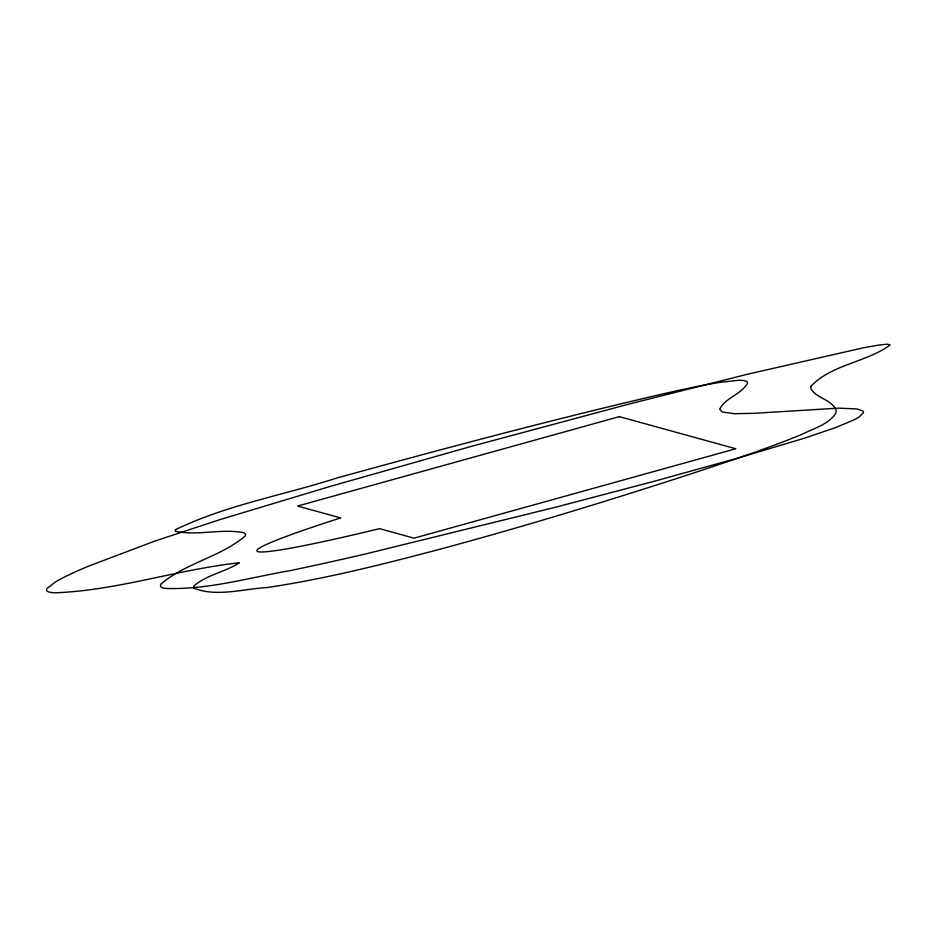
<?xml version="1.0" encoding="UTF-8"?>
<svg xmlns="http://www.w3.org/2000/svg" width="937" height="937" viewBox="0 0 937 937"><rect width="100%" height="100%" fill="white"/><g stroke="black" fill="none" stroke-linecap="round" stroke-linejoin="round"><path stroke-width="1.41" d="M810.938 386.302L810.88 388.644C816.537 398.67 831.962 399.267 836.167 410.511L835.71 413.557C827.746 424.918 813.023 428.666 801.194 434.674C766.314 448.94 730.473 460.699 694.75 472.635C609.507 500.475 523.713 526.688 437.122 549.984C380.996 564.765 324.565 579.019 267.092 587.546C243.468 588.834 216.025 597.408 193.608 588.026L193.982 585.859C206.972 574.662 225.185 572.074 239.322 562.762C177.69 569.473 117.383 590.509 54.955 592.816A623.808 30.476 -15.3 0 1 46.979 588.53L55.915 581.619A774.911 37.855 -15.3 0 1 87.797 566.452L154.968 541.024L219.445 519.777L329.496 486.619L470.69 446.539L629.828 403.847L747.597 374.214L863.176 347.838L878.719 345.074L887.444 344.184L890.15 344.968C866.245 362.467 831.541 364.341 810.938 386.302M175.418 529.733L175.371 531.267C197.777 536.069 221.413 528.292 243.995 532.755L245.588 534.149L245.189 536.034C220.441 557.035 185.678 562.938 161 584.009A730.216 35.676 -15.3 0 0 164.42 588.366C206.901 590.193 248.68 577.742 290.259 570.621A502.455 24.549 -15.3 0 0 366.109 553.814L556.098 507.093L652.878 481.63L738.953 457.795L805.375 437.895L835.031 427.776L853.502 420.116L859.006 417.117L863.516 412.596L862.895 411.003L856.851 408.942L838.568 408.134L754.027 413.322L734.432 413.709L722.298 411.987L719.663 409.235C725.425 397.534 741.46 394.477 747.621 382.987L746.812 381.441L743.966 380.492L738.743 380.27L719.757 382.378A227.914 11.139 -15.3 0 0 664.919 393.458C554.845 418.944 445.625 448.038 336.711 478.057C283.173 495.275 226.098 505.078 175.418 529.733M619.345 416.637L297.591 506.05L340.611 517.915A264.89 12.942 -15.3 0 0 379.626 528.667L414.06 538.166L735.814 448.753L619.345 416.637"/></g></svg>
